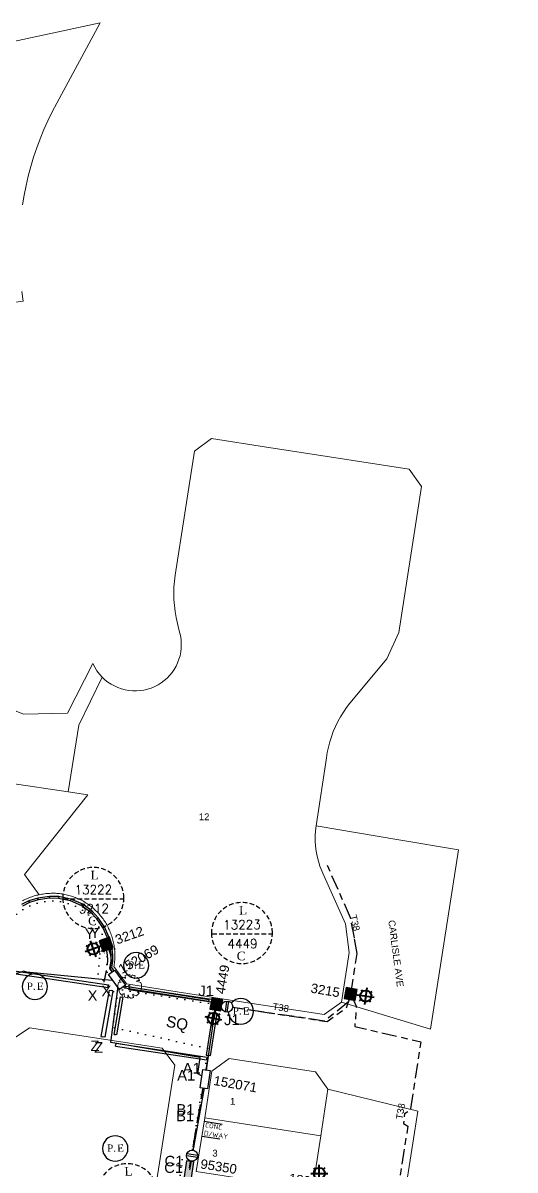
# Model space of a CAD drawing. Header units: metres. Extents: x -1 to 596445, y -2 to 12531291.
# Drawn here: x 298167.4 to 298298.1, y 6265436 to 6265740.6 of the extents above; entities that cross this region are included whole.
import ezdxf
from ezdxf.enums import TextEntityAlignment as Align

# ---------------------------------------------------------------- set-up
doc = ezdxf.new("R2010")
doc.units = ezdxf.units.M
for name, pattern in [('Cable Exist UG', [8.2, 4, -1.2, 1.8, -1.2]), ('Cable Remove', [2, 0, -2]), ('DASHED', [0.75, 0.5, -0.25]), ('HIDDEN2', [0.1875, 0.125, -0.0625]), ('IE Trench LV', [6.5, 5, -1.5]), ('IECLCHAINA', [8.2, 4, -1.2, 1.8, -1.2])]:
    doc.linetypes.add(name, pattern=pattern)
doc.layers.get('0').update_dxf_attribs({"color": 6})
doc.layers.add('Cadastre Land Parcels_SP_EXT', color=9, linetype='Continuous', lineweight=5)
doc.layers.add('Cadastre Roads_SP_EXT', color=9, linetype='Continuous', lineweight=5)
for name, color, linetype in [('Duct_SP_NEW', 2, 'Continuous'), ('Equip_LV_NEW', 2, 'Continuous'), ('Equip_SP_SL_EXT', 7, 'Continuous'), ('GIS_ERRORS', 1, 'DASHED'), ('Mains_LV_EXT', 7, 'Continuous'), ('Mains_LV_NEW_T84', 2, 'Continuous'), ('Mains_SL_EXT', 7, 'Continuous'), ('Notes', 7, 'Continuous'), ('Notes_LV_MISC', 7, 'Continuous'), ('Notes_SL_MISC', 7, 'Continuous'), ('Notes_SP_MISC', 7, 'Continuous'), ('SupportsUG_SP_LV_EXT', 7, 'Continuous'), ('SupportsUG_SP_LV_NEW', 2, 'Continuous'), ('SupportsUG_SP_LV_SL_EXT', 7, 'Continuous'), ('Trench_SP_NEW', 2, 'Continuous'), ('UG_Details_SP_MISC', 7, 'Continuous')]:
    doc.layers.add(name, color=color, linetype=linetype)
doc.styles.add('AR12', font='Simplex')
doc.styles.add('COLUMN_LABEL', font='arial.ttf')
doc.styles.add('iecARIAL', font='arial.ttf', dxfattribs={"height": 2})
doc.styles.add('iecNAME', font='times.ttf')
doc.styles.add('IECSYMBOL1', font='isocp.shx')
doc.styles.add('ITALICT', font='ITALICT')
doc.styles.add('POLE_LABEL', font='arial.ttf')
doc.styles.get("Standard").update_dxf_attribs({"font": 'arial.ttf'})
doc.linetypes.add('Cable New UG', pattern='A,7,-0.25,["x",Standard,S=2,R=0,X=0.2,Y=-0.8],-2.1', length=9.35)
doc.linetypes.add('Cable V', pattern='A,7.2,-0.45,["V",Standard,S=1.5,R=0,X=0,Y=-0.7],-1.8', length=9.45)

# ---------------------------------------------------------------- blocks, each defined once
blk = doc.blocks.new('COLUMN_EXT')
blk.add_hatch(color=256).paths.add_polyline_path([(-1.49, 1.48), (-1.49, -1.49), (1.48, -1.49), (1.48, 1.48)])
blk.add_lwpolyline([(-1.49, -1.49), (1.48, -1.49), (1.48, 1.48), (-1.49, 1.48)], close=True)
for tag, height, style, flags, p in [('ASSET_NUM', 2.5, 'COLUMN_LABEL', 8, (2, 2)), ('STRUCTURE_PLANT_NUMBER', 0.2, 'POLE_LABEL', 9, (1.81, 0.03)), ('STREET_CODE', 0.2, 'COLUMN_LABEL', 9, (1.81, -0.2))]:
    blk.add_attdef(tag, text='', height=height, dxfattribs=dict(style=style, flags=flags)).set_placement(p, align=Align.MIDDLE_LEFT)
at = {"flags": 1}
blk.add_attdef('Z', (1.81, -2.35), '', height=0.2, dxfattribs=at)
at = {"flags": 9}
for tag, p in [('COLUMN_TYPE', (1.81, -0.4)), ('OWNED_BY', (1.81, -0.6)), ('STATE', (1.81, -0.8)), ('USAGE', (1.81, -1)), ('STREETNAME', (1.81, -1.6)), ('SUBURB', (1.81, -1.8)), ('LEGEND', (1.81, -1.2)), ('LOCATION', (1.81, -1.4)), ('NOTES', (1.81, -2))]:
    blk.add_attdef(tag, text='', height=0.2, dxfattribs=at).set_placement(p, align=Align.MIDDLE_LEFT)
blk = doc.blocks.new('PILLAR_EXT')
blk.add_hatch(color=256).paths.add_polyline_path([(-2.475, 0.99), (-2.475, -0.99), (2.475, -0.99), (2.475, 0.99)])
blk.add_lwpolyline([(-2.475, -0.99), (2.475, -0.99), (2.475, 0.99), (-2.475, 0.99)], close=True)
at = {"style": 'iecARIAL', "flags": 8}
blk.add_attdef('ASSET_NUM', (1.5, 3.5), '', height=2.5, dxfattribs=at)
for tag, p, flags in [('OWNED_BY', (0, -0.2), 9), ('STATE', (0, -0.4), 9), ('SUPPORT_TYPE', (0, -0.6), 9), ('STREETNAME', (0, -1.8), 9), ('SUBURB', (0, -2), 1), ('USAGE', (0, -0.8), 9), ('LEGEND', (0, -1), 9), ('LOCATION', (0, -1.2), 9), ('NOTES', (0, -1.4), 9), ('PARENT', (0, -1.6), 9)]:
    blk.add_attdef(tag, p, '', height=0.2, dxfattribs=dict(flags=flags))
blk = doc.blocks.new('SL_LANTERN_EXT')
at = {"lineweight": 40}
for p, q in [((0, 1.97), (0, 6.47)), ((-2.25, 4.22), (2.25, 4.22)), ((-1.46, 5.68), (-1.06, 5.28)), ((-1.46, 2.76), (-1.06, 3.16)), ((1.46, 5.68), (1.06, 5.28)), ((1.46, 2.76), (1.06, 3.16)), ((0, 0), (0, 2.72))]:
    blk.add_line(p, q, dxfattribs=at)
blk.add_circle((0, 4.22), 1.5, dxfattribs=at)
at = {"style": 'iecARIAL', "flags": 8}
blk.add_attdef('ASSET_NUM', (1.5, 1.5), '', height=2.5, dxfattribs=at)
for tag, p, height, flags in [('OPERATING_VOLTAGE', (0.98, -1.65), 0.2, 9), ('ORIENTATION', (0.98, -1.85), 0.2, 9), ('OWNED_BY', (0.98, -2.05), 0.2, 9), ('STATE', (0.98, -2.25), 0.2, 9), ('CONSTRUCTED_VOLTAGE', (0.98, -0.65), 0.2, 9), ('CONTROL_TYPE', (0.98, -0.85), 0.2, 9), ('LANTERN_PURPOSE', (0.98, -1.05), 0.2, 9), ('LANTERN_TYPE', (0.98, -1.25), 0.2, 9), ('NO_PHASES', (0.98, -1.45), 0.2, 9), ('USAGE', (0.98, -2.45), 0.2, 9), ('CEXIST', (0.98, -2.65), 0.2, 9), ('CNEW', (0.98, -2.85), 0.2, 9), ('CNUMBER', (0.98, -3.05), 0.2, 9), ('LNUMBER', (2.18, -3.25), 2.5, 8), ('CREMOVE', (0.98, -3.25), 0.2, 9), ('CREPLACE', (0.98, -3.45), 0.2, 9), ('LKINGHEIGHT', (0.98, -3.65), 0.2, 9), ('LBRACKET', (0.98, -3.85), 0.2, 9), ('LBRACKETVOCAB', (0.98, -4.05), 0.2, 9), ('LCATEGORY', (0.98, -4.25), 0.2, 9), ('LCHARGE1', (0.98, -4.45), 0.2, 9), ('LCHARGE1PERCENT', (0.98, -4.65), 0.2, 9), ('LCHARGE2', (0.98, -4.85), 0.2, 9), ('LCHARGE2PERCENT', (0.98, -5.05), 0.2, 9), ('LCHARGE3', (0.98, -5.25), 0.2, 9), ('LCHARGE3PERCENT', (0.98, -5.45), 0.2, 9), ('LEXIST', (0.98, -5.65), 0.2, 9), ('LLAMP', (0.98, -5.85), 0.2, 9), ('LLAMPVOCAB', (0.98, -6.05), 0.2, 9), ('LMAST', (0.98, -6.25), 0.2, 9), ('STREETNAME', (0.98, -9.25), 0.2, 9), ('LMASTVOCAB', (0.98, -6.45), 0.2, 9), ('LNEW', (0.98, -6.65), 0.2, 9), ('LANTNUMBER', (0.98, -6.85), 0.2, 9), ('LOUTREACH', (0.98, -7.25), 0.2, 9), ('LOUTREACHVOCAB', (0.98, -7.45), 0.2, 9), ('LRATECODE', (0.98, -7.65), 0.2, 9), ('LREMOVE', (0.98, -7.85), 0.2, 9), ('LREPLACE', (0.98, -8.05), 0.2, 9), ('LTYPE', (0.98, -8.25), 0.2, 9), ('LTYPEVOCAB', (0.98, -8.45), 0.2, 9), ('LEGEND', (0.98, -8.65), 0.2, 9), ('LOCATION', (0.98, -8.85), 0.2, 9), ('NOTES', (0.98, -9.05), 0.2, 9), ('SUBURB', (0.98, -9.45), 0.2, 1)]:
    blk.add_attdef(tag, p, '', height=height, dxfattribs=dict(flags=flags))
blk = doc.blocks.new('*U185')
at = {"lineweight": 40}
for p, q in [((-2.71, -3.34), (-4.2, 0.91)), ((-2.56, 0.65), (-2.8, 0.14)), ((0, 0), (-2.04, -0.72)), ((-1.33, -0.47), (-5.58, -1.96)), ((-5.31, -0.32), (-4.81, -0.56)), ((-4.35, -3.07), (-4.1, -2.57)), ((-1.59, -2.11), (-2.1, -1.86))]:
    blk.add_line(p, q, dxfattribs=at)
blk.add_circle((-3.45, -1.21), 1.5, dxfattribs=at)
at = {"style": 'iecARIAL', "flags": 8}
blk.add_attdef('ASSET_NUM', (1.5, 1.5), '', height=2.5, dxfattribs=at)
for tag, p, height, flags in [('OPERATING_VOLTAGE', (0.98, -1.65), 0.2, 9), ('ORIENTATION', (0.98, -1.85), 0.2, 9), ('OWNED_BY', (0.98, -2.05), 0.2, 9), ('STATE', (0.98, -2.25), 0.2, 9), ('CONSTRUCTED_VOLTAGE', (0.98, -0.65), 0.2, 9), ('CONTROL_TYPE', (0.98, -0.85), 0.2, 9), ('LANTERN_PURPOSE', (0.98, -1.05), 0.2, 9), ('LANTERN_TYPE', (0.98, -1.25), 0.2, 9), ('NO_PHASES', (0.98, -1.45), 0.2, 9), ('USAGE', (0.98, -2.45), 0.2, 9), ('CEXIST', (0.98, -2.65), 0.2, 9), ('CNEW', (0.98, -2.85), 0.2, 9), ('CNUMBER', (0.98, -3.05), 0.2, 9), ('LNUMBER', (2.18, -3.25), 2.5, 8), ('CREMOVE', (0.98, -3.25), 0.2, 9), ('CREPLACE', (0.98, -3.45), 0.2, 9), ('LKINGHEIGHT', (0.98, -3.65), 0.2, 9), ('LBRACKET', (0.98, -3.85), 0.2, 9), ('LBRACKETVOCAB', (0.98, -4.05), 0.2, 9), ('LCATEGORY', (0.98, -4.25), 0.2, 9), ('LCHARGE1', (0.98, -4.45), 0.2, 9), ('LCHARGE1PERCENT', (0.98, -4.65), 0.2, 9), ('LCHARGE2', (0.98, -4.85), 0.2, 9), ('LCHARGE2PERCENT', (0.98, -5.05), 0.2, 9), ('LCHARGE3', (0.98, -5.25), 0.2, 9), ('LCHARGE3PERCENT', (0.98, -5.45), 0.2, 9), ('LEXIST', (0.98, -5.65), 0.2, 9), ('LLAMP', (0.98, -5.85), 0.2, 9), ('LLAMPVOCAB', (0.98, -6.05), 0.2, 9), ('LMAST', (0.98, -6.25), 0.2, 9), ('STREETNAME', (0.98, -9.25), 0.2, 9), ('LMASTVOCAB', (0.98, -6.45), 0.2, 9), ('LNEW', (0.98, -6.65), 0.2, 9), ('LANTNUMBER', (0.98, -6.85), 0.2, 9), ('LOUTREACH', (0.98, -7.25), 0.2, 9), ('LOUTREACHVOCAB', (0.98, -7.45), 0.2, 9), ('LRATECODE', (0.98, -7.65), 0.2, 9), ('LREMOVE', (0.98, -7.85), 0.2, 9), ('LREPLACE', (0.98, -8.05), 0.2, 9), ('LTYPE', (0.98, -8.25), 0.2, 9), ('LTYPEVOCAB', (0.98, -8.45), 0.2, 9), ('LEGEND', (0.98, -8.65), 0.2, 9), ('LOCATION', (0.98, -8.85), 0.2, 9), ('NOTES', (0.98, -9.05), 0.2, 9), ('SUBURB', (0.98, -9.45), 0.2, 1)]:
    blk.add_attdef(tag, p, '', height=height, dxfattribs=dict(flags=flags))
blk = doc.blocks.new('*U186')
at = {"lineweight": 40}
for p, q in [((0, 0), (-0.44, -2.23)), ((-1.88, -1.99), (-1.56, -2.46)), ((-0.29, -1.49), (-1.16, -5.91)), ((0.99, -2.55), (0.52, -2.87)), ((1.48, -4.13), (-2.93, -3.27)), ((-2.43, -4.85), (-1.97, -4.54)), ((0.43, -5.41), (0.11, -4.95))]:
    blk.add_line(p, q, dxfattribs=at)
blk.add_circle((-0.72, -3.7), 1.5, dxfattribs=at)
at = {"style": 'iecARIAL', "flags": 8}
blk.add_attdef('ASSET_NUM', (1.5, 1.5), '', height=2.5, dxfattribs=at)
for tag, p, height, flags in [('OPERATING_VOLTAGE', (0.98, -1.65), 0.2, 9), ('ORIENTATION', (0.98, -1.85), 0.2, 9), ('OWNED_BY', (0.98, -2.05), 0.2, 9), ('STATE', (0.98, -2.25), 0.2, 9), ('CONSTRUCTED_VOLTAGE', (0.98, -0.65), 0.2, 9), ('CONTROL_TYPE', (0.98, -0.85), 0.2, 9), ('LANTERN_PURPOSE', (0.98, -1.05), 0.2, 9), ('LANTERN_TYPE', (0.98, -1.25), 0.2, 9), ('NO_PHASES', (0.98, -1.45), 0.2, 9), ('USAGE', (0.98, -2.45), 0.2, 9), ('CEXIST', (0.98, -2.65), 0.2, 9), ('CNEW', (0.98, -2.85), 0.2, 9), ('CNUMBER', (0.98, -3.05), 0.2, 9), ('LNUMBER', (2.18, -3.25), 2.5, 8), ('CREMOVE', (0.98, -3.25), 0.2, 9), ('CREPLACE', (0.98, -3.45), 0.2, 9), ('LKINGHEIGHT', (0.98, -3.65), 0.2, 9), ('LBRACKET', (0.98, -3.85), 0.2, 9), ('LBRACKETVOCAB', (0.98, -4.05), 0.2, 9), ('LCATEGORY', (0.98, -4.25), 0.2, 9), ('LCHARGE1', (0.98, -4.45), 0.2, 9), ('LCHARGE1PERCENT', (0.98, -4.65), 0.2, 9), ('LCHARGE2', (0.98, -4.85), 0.2, 9), ('LCHARGE2PERCENT', (0.98, -5.05), 0.2, 9), ('LCHARGE3', (0.98, -5.25), 0.2, 9), ('LCHARGE3PERCENT', (0.98, -5.45), 0.2, 9), ('LEXIST', (0.98, -5.65), 0.2, 9), ('LLAMP', (0.98, -5.85), 0.2, 9), ('LLAMPVOCAB', (0.98, -6.05), 0.2, 9), ('LMAST', (0.98, -6.25), 0.2, 9), ('STREETNAME', (0.98, -9.25), 0.2, 9), ('LMASTVOCAB', (0.98, -6.45), 0.2, 9), ('LNEW', (0.98, -6.65), 0.2, 9), ('LANTNUMBER', (0.98, -6.85), 0.2, 9), ('LOUTREACH', (0.98, -7.25), 0.2, 9), ('LOUTREACHVOCAB', (0.98, -7.45), 0.2, 9), ('LRATECODE', (0.98, -7.65), 0.2, 9), ('LREMOVE', (0.98, -7.85), 0.2, 9), ('LREPLACE', (0.98, -8.05), 0.2, 9), ('LTYPE', (0.98, -8.25), 0.2, 9), ('LTYPEVOCAB', (0.98, -8.45), 0.2, 9), ('LEGEND', (0.98, -8.65), 0.2, 9), ('LOCATION', (0.98, -8.85), 0.2, 9), ('NOTES', (0.98, -9.05), 0.2, 9), ('SUBURB', (0.98, -9.45), 0.2, 1)]:
    blk.add_attdef(tag, p, '', height=height, dxfattribs=dict(flags=flags))
blk = doc.blocks.new('*U206')
at = {"lineweight": 40}
for p, q in [((0, 0), (2.49, -0.35)), ((2.73, 1.09), (3.07, 0.64)), ((4.28, 1.67), (3.66, -2.79)), ((5.62, 0.68), (5.17, 0.35)), ((1.74, -0.24), (6.2, -0.87)), ((2.32, -1.8), (2.77, -1.46)), ((5.21, -2.2), (4.87, -1.75))]:
    blk.add_line(p, q, dxfattribs=at)
blk.add_circle((3.97, -0.56), 1.5, dxfattribs=at)
at = {"style": 'iecARIAL', "flags": 8}
blk.add_attdef('ASSET_NUM', (1.5, 1.5), '', height=2.5, dxfattribs=at)
for tag, p, height, flags in [('OPERATING_VOLTAGE', (0.98, -1.65), 0.2, 9), ('ORIENTATION', (0.98, -1.85), 0.2, 9), ('OWNED_BY', (0.98, -2.05), 0.2, 9), ('STATE', (0.98, -2.25), 0.2, 9), ('CONSTRUCTED_VOLTAGE', (0.98, -0.65), 0.2, 9), ('CONTROL_TYPE', (0.98, -0.85), 0.2, 9), ('LANTERN_PURPOSE', (0.98, -1.05), 0.2, 9), ('LANTERN_TYPE', (0.98, -1.25), 0.2, 9), ('NO_PHASES', (0.98, -1.45), 0.2, 9), ('USAGE', (0.98, -2.45), 0.2, 9), ('CEXIST', (0.98, -2.65), 0.2, 9), ('CNEW', (0.98, -2.85), 0.2, 9), ('CNUMBER', (0.98, -3.05), 0.2, 9), ('LNUMBER', (2.18, -3.25), 2.5, 8), ('CREMOVE', (0.98, -3.25), 0.2, 9), ('CREPLACE', (0.98, -3.45), 0.2, 9), ('LKINGHEIGHT', (0.98, -3.65), 0.2, 9), ('LBRACKET', (0.98, -3.85), 0.2, 9), ('LBRACKETVOCAB', (0.98, -4.05), 0.2, 9), ('LCATEGORY', (0.98, -4.25), 0.2, 9), ('LCHARGE1', (0.98, -4.45), 0.2, 9), ('LCHARGE1PERCENT', (0.98, -4.65), 0.2, 9), ('LCHARGE2', (0.98, -4.85), 0.2, 9), ('LCHARGE2PERCENT', (0.98, -5.05), 0.2, 9), ('LCHARGE3', (0.98, -5.25), 0.2, 9), ('LCHARGE3PERCENT', (0.98, -5.45), 0.2, 9), ('LEXIST', (0.98, -5.65), 0.2, 9), ('LLAMP', (0.98, -5.85), 0.2, 9), ('LLAMPVOCAB', (0.98, -6.05), 0.2, 9), ('LMAST', (0.98, -6.25), 0.2, 9), ('STREETNAME', (0.98, -9.25), 0.2, 9), ('LMASTVOCAB', (0.98, -6.45), 0.2, 9), ('LNEW', (0.98, -6.65), 0.2, 9), ('LANTNUMBER', (0.98, -6.85), 0.2, 9), ('LOUTREACH', (0.98, -7.25), 0.2, 9), ('LOUTREACHVOCAB', (0.98, -7.45), 0.2, 9), ('LRATECODE', (0.98, -7.65), 0.2, 9), ('LREMOVE', (0.98, -7.85), 0.2, 9), ('LREPLACE', (0.98, -8.05), 0.2, 9), ('LTYPE', (0.98, -8.25), 0.2, 9), ('LTYPEVOCAB', (0.98, -8.45), 0.2, 9), ('LEGEND', (0.98, -8.65), 0.2, 9), ('LOCATION', (0.98, -8.85), 0.2, 9), ('NOTES', (0.98, -9.05), 0.2, 9), ('SUBURB', (0.98, -9.45), 0.2, 1)]:
    blk.add_attdef(tag, p, '', height=height, dxfattribs=dict(flags=flags))
blk = doc.blocks.new('PILLAR_NEW')
blk.add_wipeout([(-2.47, 0.99), (2.47, 0.99), (2.47, -0.99), (-2.47, -0.99)])
at = {"lineweight": -3}
blk.add_lwpolyline([(-2.47, 0.99), (2.47, 0.99), (2.47, -0.99), (-2.47, -0.99)], close=True, dxfattribs=at)
for tag, height, flags, p in [('ASSET_NUM', 2.5, 8, (2, 4)), ('STREET_CODE', 0.2, 9, (1.5, 2)), ('OWNED_BY', 0.2, 9, (1.5, 1.8)), ('OPERATED_BY', 0.2, 9, (1.5, 1.6)), ('STATE', 0.2, 9, (1.5, 1.2)), ('SUPPORT_TYPE', 0.2, 9, (1.5, 1)), ('SUBURB', 0.2, 9, (1.5, 0.2)), ('STREETNAME', 0.2, 9, (1.5, 0)), ('MAINTAINED_BY', 0.2, 9, (1.5, 1.4)), ('USAGE', 0.2, 9, (1.5, 0.8)), ('LEGEND', 0.2, 9, (1.5, 0.6)), ('PARENT', 0.2, 9, (1.5, 0.4)), ('Z', 0.2, 1, (1.5, -0.6)), ('LOCATION', 0.2, 9, (1.5, -0.2)), ('NOTES', 0.2, 9, (1.5, -0.4))]:
    blk.add_attdef(tag, text='', height=height, dxfattribs=dict(flags=flags)).set_placement(p, align=Align.MIDDLE_LEFT)
blk = doc.blocks.new('*U208')
for tag, flags, p in [('ACTUAL_STATUS', 9, (1.5, 0)), ('CONSTRUCTED_VOLTAGE', 9, (1.5, -0.2)), ('OPERATING_VOLTAGE', 9, (1.5, -0.6)), ('ORIENTATION', 9, (1.5, -0.8)), ('STATE', 9, (1.5, -1)), ('SWITCH_TYPE', 9, (1.5, -1.2)), ('OWNED_BY', 9, (1.5, -1.8)), ('OPERATED_BY', 9, (1.5, -2)), ('TYPE', 9, (1.5, -2.6)), ('Z', 1, (1.5, -2.8)), ('NO_PHASES', 9, (1.5, -0.4)), ('USAGE', 9, (1.5, -1.4)), ('NOTES', 9, (1.5, -1.6)), ('MAINTAINED_BY', 9, (1.5, -2.2)), ('NUMBER_OF_PHASES', 9, (1.5, -2.4))]:
    blk.add_attdef(tag, text='', height=0.2, dxfattribs=dict(flags=flags)).set_placement(p, align=Align.MIDDLE_LEFT)
blk.add_wipeout([(-1.06, 6.46), (-1.18, 6.32), (-1.29, 6.16), (-1.37, 5.99), (-1.43, 5.82), (-1.48, 5.63), (-1.49, 5.45), (-1.49, 5.26), (-1.46, 5.07), (-1.41, 4.89), (-1.33, 4.72), (-1.24, 4.56), (-1.12, 4.41), (-0.99, 4.28), (-0.84, 4.16), (-0.68, 4.07), (-0.51, 3.99), (-0.33, 3.94), (-0.14, 3.91), (0.05, 3.91), (0.23, 3.92), (0.42, 3.97), (0.59, 4.03), (0.76, 4.11), (0.92, 4.22), (1.06, 4.34), (1.18, 4.48), (1.29, 4.64), (1.37, 4.81), (1.43, 4.98), (1.48, 5.17), (1.49, 5.35), (1.49, 5.54), (1.46, 5.73), (1.41, 5.91), (1.33, 6.08), (1.24, 6.24), (1.12, 6.39), (0.99, 6.52), (0.84, 6.64), (0.68, 6.73), (0.51, 6.81), (0.33, 6.86), (0.14, 6.89), (-0.05, 6.89), (-0.23, 6.88), (-0.42, 6.83), (-0.59, 6.77), (-0.76, 6.69), (-0.92, 6.58)])
for p, q in [((-0.25, 3.92), (-0.25, 6.88)), ((0.25, 3.92), (0.25, 6.88))]:
    blk.add_line(p, q)
blk.add_circle((0, 5.4), 1.5)
blk = doc.blocks.new('Err_Circle')
at = {"color": 1}
blk.add_circle((0, 0), 1, dxfattribs=at)
for tag, p in [('ERR_TYPE', (-1.14, -2.45)), ('ERR_NUMBER', (-1.12, -1.55))]:
    blk.add_attdef(tag, p, '', height=0.5, dxfattribs=at)
blk = doc.blocks.new('TREE5')
for p, q in [((-5.82, 1.84), (-4.43, 2)), ((-5.45, 2.55), (-5.45, 2.55)), ((-4.43, 2), (-5.45, 2.55))]:
    blk.add_line(p, q)
blk.add_circle((-0.14, -0.02), 0.451)
for centre, radius, start, end in [((0.17, -0.24), 6.34, 160.84261, 187.275), ((0.17, -0.24), 6.22, 126.07508, 153.62454), ((-3.93, 2.18), 2.65, 48.52033, 80.51513), ((0.17, -0.24), 6.29, 89.33215, 114.38564), ((-3.58, 4.44), 1.54, 343.65549, 39.76), ((-1.8, 5.03), 2.28, 352.07749, 26.61284), ((-0.73, 6.68), 2.38, 304.18683, 338.5411), ((0.17, -0.24), 6.27, 62.87665, 77.70213), ((1.21, 5.35), 1.82, 315.84539, 359.76505), ((-2.62, 22.51), 19.28, 285.43975, 290.70994), ((5.13, 0.24), 2.76, 83.53226, 121.6544), ((11.59, 24.42), 23.21, 250.08649, 256.34511), ((0.17, -0.24), 6.18, 31.40984, 49.47525), ((0.17, -0.24), 6.3, 340.33073, 19.42997), ((-6.94, -11.4), 10.4, 77.37282, 85.46489), ((0.21, -6.18), 6.93, 134.77817, 147.33147), ((0.17, -0.24), 6.19, 200.8103, 231.43916), ((-2.7, -4.95), 1.03, 97.74104, 188.81075), ((-15.69, -6.41), 13.08, 2.94646, 10.92381), ((0.17, -0.24), 6.16, 243.14983, 261.83562), ((1.74, -5.5), 2.6, 160.60085, 199.39915), ((1.45, -4.49), 2.1, 186.19115, 248.49517), ((0.17, -0.24), 6.23, 274.72362, 290.3277), ((3.76, -4.72), 1.93, 170.63138, 220.62782), ((4.11, -1.67), 3.55, 230.45823, 263.10928), ((0.17, -0.24), 6.07, 305.39404, 326.24638), ((4.49, 5.21), 7.74, 266.7455, 282.01463), ((0.26, -7.73), 6.44, 39.65359, 53.99299)]:
    blk.add_arc(centre, radius, start, end)

msp = doc.modelspace()

# ---------------------------------------------------------------- linework, layer by layer
at = {"layer": 'Cadastre Land Parcels_SP_EXT', "linetype": 'Continuous'}
for points in [[(298167.29, 6265692.37), (298167.72, 6265694.92), (298168.23, 6265697.46), (298168.83, 6265699.99), (298169.5, 6265702.5), (298170.25, 6265704.98), (298171.09, 6265707.45), (298172, 6265709.89), (298172.98, 6265712.31), (298174.05, 6265714.69), (298175.19, 6265717.04), (298176.4, 6265719.36), (298187.88, 6265740.65), (298144.27, 6265731.28)], [(298155.2, 6265665.12), (298167.5, 6265666.79), (298167.11, 6265669.32)], [(298167.29, 6265507.53), (298167.59, 6265507.69), (298167.88, 6265507.84), (298168.19, 6265507.98), (298168.49, 6265508.12), (298168.8, 6265508.26), (298169.11, 6265508.38), (298169.42, 6265508.5), (298169.74, 6265508.61), (298170.06, 6265508.71), (298170.38, 6265508.81), (298170.71, 6265508.9), (298171.04, 6265508.98), (298171.37, 6265509.05), (298171.7, 6265509.12), (298167.85, 6265514.53), (298184.61, 6265535.66), (298179.42, 6265536.44), (298163.88, 6265538.79)], [(298199.82, 6265413.12), (298207.71, 6265463.84), (298204.38, 6265468.41), (298204.38, 6265468.41), (298169.15, 6265473.78), (298164.56, 6265470.69), (298157.09, 6265420.03)]]:
    msp.add_lwpolyline(points, dxfattribs=at)
for points in [[(298264.03, 6265571.8), (298267.27, 6265578.76), (298273.3, 6265617.55), (298269.96, 6265622.12), (298247.68, 6265625.59), (298232.11, 6265628.01), (298217.49, 6265630.28), (298212.93, 6265626.94), (298207.81, 6265594.04), (298207.62, 6265592.43), (298207.51, 6265590.81), (298207.47, 6265589.19), (298207.51, 6265587.57), (298207.62, 6265585.95), (298207.81, 6265584.34), (298208.07, 6265582.73), (298208.41, 6265581.14), (298208.81, 6265579.57), (298209.1, 6265578.6), (298209.3, 6265577.61), (298209.43, 6265576.61), (298209.47, 6265575.6), (298209.43, 6265574.6), (298209.31, 6265573.6), (298209.12, 6265572.62), (298208.84, 6265571.66), (298208.49, 6265570.72), (298208.06, 6265569.82), (298207.56, 6265568.95), (298207, 6265568.13), (298206.36, 6265567.36), (298205.67, 6265566.65), (298204.92, 6265565.99), (298204.12, 6265565.4), (298203.28, 6265564.87), (298202.39, 6265564.41), (298201.47, 6265564.03), (298200.52, 6265563.73), (298199.55, 6265563.5), (298198.56, 6265563.35), (298197.56, 6265563.29), (298196.56, 6265563.3), (298195.56, 6265563.4), (298194.57, 6265563.58), (298193.6, 6265563.83), (298192.64, 6265564.16), (298191.72, 6265564.57), (298190.84, 6265565.05), (298189.99, 6265565.6), (298189.19, 6265566.22), (298188.44, 6265566.89), (298182.27, 6265554.18), (298179.42, 6265536.44), (298184.61, 6265535.66), (298167.85, 6265514.53), (298171.7, 6265509.12), (298172.05, 6265509.19), (298172.41, 6265509.26), (298172.77, 6265509.32), (298173.12, 6265509.37), (298173.48, 6265509.42), (298173.84, 6265509.45), (298174.21, 6265509.48), (298174.57, 6265509.5), (298174.93, 6265509.52), (298175.29, 6265509.52), (298175.66, 6265509.52), (298176.02, 6265509.51), (298176.38, 6265509.49), (298176.74, 6265509.46), (298177.1, 6265509.43), (298177.46, 6265509.39), (298177.82, 6265509.33), (298178.18, 6265509.27), (298178.54, 6265509.21), (298178.89, 6265509.13), (298179.24, 6265509.05), (298179.6, 6265508.96), (298179.95, 6265508.87), (298180.29, 6265508.76), (298180.64, 6265508.65), (298180.98, 6265508.53), (298181.32, 6265508.4), (298181.66, 6265508.26), (298181.99, 6265508.12), (298182.32, 6265507.97), (298182.65, 6265507.81), (298182.97, 6265507.65), (298183.29, 6265507.48), (298183.61, 6265507.3), (298183.92, 6265507.11), (298184.22, 6265506.92), (298184.53, 6265506.72), (298184.83, 6265506.52), (298185.12, 6265506.31), (298185.41, 6265506.09), (298185.69, 6265505.86), (298185.97, 6265505.63), (298186.25, 6265505.39), (298186.52, 6265505.15), (298186.78, 6265504.9), (298187.04, 6265504.65), (298187.29, 6265504.39), (298187.54, 6265504.12), (298187.78, 6265503.85), (298188.01, 6265503.57), (298188.24, 6265503.29), (298188.46, 6265503), (298188.68, 6265502.71), (298188.89, 6265502.42), (298189.09, 6265502.12), (298189.29, 6265501.81), (298189.48, 6265501.5), (298189.66, 6265501.19), (298189.84, 6265500.87), (298190.01, 6265500.55), (298190.17, 6265500.21), (298190.32, 6265499.88), (298190.47, 6265499.54), (298190.61, 6265499.2), (298190.74, 6265498.85), (298190.87, 6265498.51), (298190.98, 6265498.16), (298191.09, 6265497.81), (298191.19, 6265497.46), (298191.29, 6265497.1), (298191.38, 6265496.75), (298191.46, 6265496.39), (298191.53, 6265496.03), (298191.59, 6265495.68), (298191.65, 6265495.32), (298191.69, 6265494.96), (298191.73, 6265494.6), (298191.77, 6265494.24), (298191.79, 6265493.88), (298191.81, 6265493.52), (298191.81, 6265493.17), (298191.81, 6265492.81), (298191.81, 6265492.45), (298191.79, 6265492.09), (298191.77, 6265491.74), (298191.73, 6265491.38), (298191.69, 6265491.03), (298191.65, 6265490.68), (298191.59, 6265490.33), (298191.55, 6265490.04), (298194.89, 6265485.47), (298208.36, 6265483.38), (298224.82, 6265480.82), (298247.45, 6265477.3), (298252.01, 6265480.63), (298254.06, 6265493.78), (298253.09, 6265501.41), (298247.33, 6265514.22), (298246.76, 6265515.46), (298246.27, 6265516.73), (298245.86, 6265518.03), (298245.52, 6265519.34), (298245.28, 6265520.68), (298245.11, 6265522.03), (298245.03, 6265523.38), (298245.03, 6265524.74), (298245.12, 6265526.09), (298245.29, 6265527.44), (298248.03, 6265545.47), (298248.24, 6265546.89), (298248.53, 6265548.31), (298248.89, 6265549.71), (298249.32, 6265551.1), (298249.83, 6265552.46), (298250.4, 6265553.8), (298251.04, 6265555.11), (298251.75, 6265556.39), (298252.52, 6265557.64), (298253.35, 6265558.84), (298254.24, 6265560), (298264.03, 6265571.8)], [(298136.78, 6265569.62), (298134.87, 6265564.48), (298131.35, 6265555.05), (298163.88, 6265538.79), (298179.42, 6265536.44), (298182.27, 6265554.18), (298188.44, 6265566.89), (298187.73, 6265567.73), (298187.07, 6265568.62), (298186.48, 6265569.55), (298185.96, 6265570.53), (298179.23, 6265557.36), (298167.58, 6265557.1), (298136.78, 6265569.62)], [(298248.42, 6265457.52), (298245.09, 6265462.07), (298222.16, 6265465.64), (298217.59, 6265462.3), (298215.67, 6265449.92), (298246.5, 6265445.13), (298248.42, 6265457.52)], [(298246.5, 6265445.13), (298215.67, 6265449.92), (298213.45, 6265435.66), (298244.28, 6265430.86), (298246.5, 6265445.13)]]:
    msp.add_lwpolyline(points, close=True, dxfattribs=at)
at = {"layer": 'Cadastre Roads_SP_EXT', "linetype": 'Continuous'}
msp.add_lwpolyline([(298283.05, 6265521.04), (298267.23, 6265523.72), (298245.29, 6265527.44), (298245.12, 6265526.09), (298245.03, 6265524.74), (298245.03, 6265523.38), (298245.11, 6265522.03), (298245.28, 6265520.68), (298245.52, 6265519.34), (298245.86, 6265518.03), (298246.27, 6265516.73), (298246.76, 6265515.46), (298247.33, 6265514.22), (298253.09, 6265501.41), (298254.06, 6265493.78), (298252.01, 6265480.63), (298261.9, 6265477.6), (298275.63, 6265473.4), (298283.05, 6265521.04)], close=True, dxfattribs=at)
msp.add_lwpolyline([(298268.3, 6265426.25), (298271.37, 6265446.01), (298272.26, 6265451.7), (298260.33, 6265454.61), (298248.42, 6265457.52), (298246.5, 6265445.13), (298244.28, 6265430.86)], dxfattribs=at)
at = {"layer": 'Duct_SP_NEW'}
for p, q in [((298217.84, 6265477.85), (298216.06, 6265466.51)), ((298217.84, 6265477.85), (298218.35, 6265477.77)), ((298188.12, 6265471.5), (298188.63, 6265471.41)), ((298189.14, 6265471.32), (298188.63, 6265471.41)), ((298216.06, 6265466.51), (298216.57, 6265466.43)), ((298217.09, 6265466.35), (298216.57, 6265466.43))]:
    msp.add_line(p, q, dxfattribs=at)
at = {"layer": 'Mains_LV_EXT', "linetype": 'Cable Exist UG'}
for points in [[(298254.47, 6265482.77), (298256.2, 6265493.53), (298255.45, 6265497.66), (298254.41, 6265503.03), (298248.22, 6265517.02)], [(298224.3, 6265479), (298218.74, 6265479.98)]]:
    msp.add_lwpolyline(points, dxfattribs=at)
at = {"layer": 'Mains_LV_EXT', "linetype": 'Cable Remove', "flags": 128}
for points in [[(298189.13, 6265496.71), (298188.07, 6265499.86), (298186.37, 6265502.29), (298184.19, 6265504.41), (298181.27, 6265506.14), (298178.57, 6265507.13), (298176.24, 6265507.56), (298174.31, 6265507.54), (298171.87, 6265507.09), (298170.15, 6265506.6), (298168.55, 6265505.95), (298167.03, 6265505.06), (298165.32, 6265503.66), (298164.31, 6265502.63), (298163.36, 6265501.47), (298162.55, 6265500.17), (298162.09, 6265499.41), (298161.47, 6265497.84), (298161.11, 6265496.6), (298160.95, 6265495.91), (298160.48, 6265493.25), (298160.3, 6265491.54), (298159.97, 6265489.83)], [(298218.74, 6265479.98), (298193.67, 6265483.9), (298189.53, 6265488.88), (298189.82, 6265493.13), (298189.22, 6265495.93)]]:
    msp.add_lwpolyline(points, dxfattribs=at)
at = {"layer": 'Mains_LV_EXT', "linetype": 'Cable Exist UG', "flags": 128}
for points in [[(298254.47, 6265482.77), (298253.19, 6265478.91), (298248.17, 6265475.39), (298224.3, 6265479)], [(298254.47, 6265482.77), (298255.97, 6265479.35), (298255.52, 6265474.13), (298273.07, 6265470.1), (298270.28, 6265451.87), (298268.71, 6265450.94), (298268.47, 6265448.39), (298269.64, 6265447.7), (298266.72, 6265429.06), (298298.11, 6265424.41), (298298.04, 6265419.29)]]:
    msp.add_lwpolyline(points, dxfattribs=at)
at = {"layer": 'Mains_LV_NEW_T84', "color": 2, "linetype": 'Cable V', "flags": 128}
msp.add_lwpolyline([(298194.14, 6265484.75), (298190.56, 6265489.35), (298190.9, 6265491.55), (298190.78, 6265493.1), (298190.43, 6265494.16), (298189.58, 6265496.05)], dxfattribs=at)
at = {"layer": 'Mains_LV_NEW_T84', "color": 2, "linetype": 'Cable New UG', "flags": 128}
for points in [[(298159.03, 6265485.19), (298160.89, 6265485.39), (298161.71, 6265486.94), (298161.71, 6265486.94), (298161.71, 6265486.94), (298167.5, 6265488.85)], [(298215.81, 6265460.48), (298213.84, 6265461.61), (298214.44, 6265465.89), (298190.74, 6265469.87), (298192.91, 6265486.16), (298168.43, 6265488.61), (298167.5, 6265488.85)], [(298215.85, 6265460.65), (298218.54, 6265479.21)], [(298215.99, 6265460.34), (298211.65, 6265436.1)]]:
    msp.add_lwpolyline(points, dxfattribs=at)
at = {"layer": 'Mains_SL_EXT', "linetype": 'Cable Remove', "flags": 128}
msp.add_lwpolyline([(298189.54, 6265495.97), (298187.82, 6265493.44), (298187.82, 6265493.44), (298187.33, 6265487.91), (298192.43, 6265482.28), (298191.26, 6265473.91), (298191.26, 6265473.91), (298216.63, 6265468.35), (298212.29, 6265440.52), (298209.69, 6265438.84), (298209.08, 6265434.79), (298210.04, 6265433.66), (298208.73, 6265423.23), (298209.24, 6265421.53)], dxfattribs=at)
at = {"layer": 'Notes_SL_MISC', "linetype": 'HIDDEN2', "ltscale": 10}
for p, q in [((298178.16, 6265508.05), (298194.14, 6265508.05)), ((298217.63, 6265498.74), (298233.61, 6265498.74))]:
    msp.add_line(p, q, dxfattribs=at)
for points in [[(298178, 6265508.27, 1), (298194.2, 6265508.27, 1), (298178, 6265508.27)], [(298217.47, 6265498.97, 1), (298233.66, 6265498.97, 1), (298217.47, 6265498.97)], [(298187.02, 6265429.61, 1), (298203.21, 6265429.61, 1), (298187.02, 6265429.61)]]:
    msp.add_lwpolyline(points, format="xyb", dxfattribs=at)
at = {"layer": 'Notes_SL_MISC', "linetype": 'Continuous', "ltscale": 5, "elevation": -29.97}
for points in [[(298194.09, 6265490.38, 1), (298200.84, 6265490.38, 1), (298194.09, 6265490.38)], [(298167.2, 6265484.73, 1), (298173.95, 6265484.73, 1), (298167.2, 6265484.73)], [(298221.91, 6265478.16, 1), (298228.66, 6265478.16, 1), (298221.91, 6265478.16)], [(298188.54, 6265441.75, 1), (298195.29, 6265441.75, 1), (298188.54, 6265441.75)]]:
    msp.add_lwpolyline(points, format="xyb", dxfattribs=at)
at = {"layer": 'Notes_SP_MISC', "linetype": 'Continuous'}
for p, q in [((298215.52, 6265448.96), (298220.31, 6265448.25)), ((298214.91, 6265445.03), (298219.66, 6265444.32))]:
    msp.add_line(p, q, dxfattribs=at)
at = {"layer": 'Trench_SP_NEW', "linetype": 'IE Trench LV', "flags": 128}
for points in [[(298216.09, 6265462.6), (298216.66, 6265466.42)], [(298215.54, 6265459.86), (298211.54, 6265436.62)]]:
    msp.add_lwpolyline(points, dxfattribs=at)
at = {"layer": 'UG_Details_SP_MISC'}
for p, q in [((298168.95, 6265507.52), (298167.04, 6265506.51)), ((298169.13, 6265507.07), (298167.3, 6265506.1)), ((298171.33, 6265508.26), (298168.95, 6265507.52)), ((298168.95, 6265507.52), (298169.04, 6265507.3)), ((298169.13, 6265507.07), (298169.04, 6265507.3)), ((298171.43, 6265507.79), (298169.13, 6265507.07)), ((298174.47, 6265508.69), (298171.33, 6265508.26)), ((298171.33, 6265508.26), (298171.38, 6265508.03)), ((298171.43, 6265507.79), (298171.38, 6265508.03)), ((298174.49, 6265508.21), (298171.43, 6265507.79)), ((298176.95, 6265508.65), (298174.47, 6265508.69)), ((298174.47, 6265508.69), (298174.48, 6265508.45)), ((298174.49, 6265508.21), (298174.48, 6265508.45)), ((298176.89, 6265508.17), (298174.49, 6265508.21)), ((298176.89, 6265508.17), (298176.92, 6265508.41)), ((298180, 6265507.51), (298176.89, 6265508.17)), ((298176.95, 6265508.65), (298176.92, 6265508.41)), ((298180.15, 6265507.97), (298176.95, 6265508.65)), ((298180, 6265507.51), (298180.08, 6265507.74)), ((298183.03, 6265506.18), (298180, 6265507.51)), ((298180.15, 6265507.97), (298180.08, 6265507.74)), ((298183.27, 6265506.6), (298180.15, 6265507.97)), ((298183.03, 6265506.18), (298183.15, 6265506.39)), ((298185.43, 6265504.43), (298183.03, 6265506.18)), ((298183.27, 6265506.6), (298183.15, 6265506.39)), ((298185.75, 6265504.79), (298183.27, 6265506.6)), ((298185.43, 6265504.43), (298185.59, 6265504.61)), ((298187.05, 6265502.7), (298185.43, 6265504.43)), ((298185.75, 6265504.79), (298185.59, 6265504.61)), ((298187.42, 6265503), (298185.75, 6265504.79)), ((298187.42, 6265503), (298187.23, 6265502.85)), ((298189.07, 6265500.64), (298187.42, 6265503)), ((298187.05, 6265502.7), (298187.23, 6265502.85)), ((298188.64, 6265500.41), (298187.05, 6265502.7)), ((298188.64, 6265500.41), (298188.85, 6265500.52)), ((298189.82, 6265497.72), (298188.64, 6265500.41)), ((298189.07, 6265500.64), (298188.85, 6265500.52)), ((298190.26, 6265497.92), (298189.07, 6265500.64)), ((298189.82, 6265497.72), (298190.04, 6265497.82)), ((298190.26, 6265497.92), (298190.04, 6265497.82)), ((298190.22, 6265495.45), (298190.43, 6265495.55)), ((298190.66, 6265494.53), (298190.22, 6265495.45)), ((298190.65, 6265495.66), (298190.43, 6265495.55)), ((298191.13, 6265494.66), (298190.65, 6265495.66)), ((298190.66, 6265494.53), (298190.9, 6265494.6)), ((298190.8, 6265493.26), (298190.66, 6265494.53)), ((298191.13, 6265494.66), (298190.9, 6265494.6)), ((298191.28, 6265493.28), (298191.13, 6265494.66)), ((298190.51, 6265489.66), (298190.8, 6265491.45)), ((298190.8, 6265493.26), (298191.04, 6265493.27)), ((298190.8, 6265491.45), (298190.8, 6265493.26)), ((298190.8, 6265491.45), (298191.04, 6265491.43)), ((298191.01, 6265489.78), (298191.28, 6265491.41)), ((298191.28, 6265493.28), (298191.04, 6265493.27)), ((298191.28, 6265491.41), (298191.04, 6265491.43)), ((298191.28, 6265491.41), (298191.28, 6265493.28)), ((298190.51, 6265489.66), (298190.76, 6265489.72)), ((298194.48, 6265484.3), (298190.51, 6265489.66)), ((298191.01, 6265489.78), (298190.76, 6265489.72)), ((298194.74, 6265484.74), (298191.01, 6265489.78)), ((298194.74, 6265484.74), (298194.61, 6265484.52)), ((298216.81, 6265481.26), (298194.74, 6265484.74)), ((298191.64, 6265472.05), (298193.3, 6265482)), ((298192.35, 6265471.93), (298194.01, 6265481.89)), ((298193.3, 6265482), (298193.65, 6265481.95)), ((298194.01, 6265481.89), (298193.65, 6265481.95)), ((298194.48, 6265484.3), (298194.61, 6265484.52)), ((298216.74, 6265480.79), (298194.48, 6265484.3)), ((298216.74, 6265480.79), (298216.78, 6265481.03)), ((298216.81, 6265481.26), (298216.78, 6265481.03)), ((298219.75, 6265480.31), (298219.8, 6265480.67)), ((298219.85, 6265481.02), (298219.8, 6265480.67)), ((298191.64, 6265472.05), (298191.99, 6265471.99)), ((298192.35, 6265471.93), (298191.99, 6265471.99)), ((298192.1, 6265469.68), (298192.05, 6265469.32)), ((298192.1, 6265469.68), (298216.3, 6265465.99)), ((298192, 6265468.96), (298192.05, 6265469.32)), ((298192, 6265468.96), (298216.19, 6265465.28)), ((298216.19, 6265465.28), (298216.24, 6265465.64)), ((298216.3, 6265465.99), (298216.24, 6265465.64))]:
    msp.add_line(p, q, dxfattribs=at)
at = {"layer": 'UG_Details_SP_MISC', "color": 7, "linetype": 'Cable Exist UG', "flags": 128}
msp.add_lwpolyline([(298219.29, 6265479.89), (298247.51, 6265475.65), (298254.35, 6265481.15)], dxfattribs=at)

# ---------------------------------------------------------------- block references
at = {"layer": 'Equip_SP_SL_EXT'}
for name, p in [('*U185', (298189.54, 6265495.97)), ('*U206', (298254.47, 6265482.77)), ('*U186', (298218.74, 6265479.98))]:
    msp.add_blockref(name, p, dxfattribs=at)
ref = msp.add_blockref('SL_LANTERN_EXT', (298246.12, 6265430.91), dxfattribs=at)
ref.add_attrib('ASSET_NUM', '18063', dxfattribs={"layer": '0', "height": 2.5, "rotation": 351.0669, "style": 'iecARIAL'}).set_placement((298247.62, 6265432.41), align=Align.MIDDLE_RIGHT)
at = {"layer": 'SupportsUG_SP_LV_EXT'}
ref = msp.add_blockref('PILLAR_EXT', (298211.44, 6265435.91), dxfattribs=dict(at, rotation=261.4280528195089))
ref.add_attrib('ASSET_NUM', '95350', dxfattribs={"layer": '0', "height": 2.5, "rotation": 351.0669, "style": 'iecARIAL'}).set_placement((298214.79, 6265438.95), align=Align.TOP_LEFT)
at = {"layer": 'SupportsUG_SP_LV_SL_EXT'}
ref = msp.add_blockref('COLUMN_EXT', (298189.49, 6265495.96), dxfattribs=dict(at, rotation=109.1260641402911))
ref.add_attrib('ASSET_NUM', '3212', dxfattribs={"layer": '0', "height": 2.5, "rotation": 19.2344, "style": 'COLUMN_LABEL'}).set_placement((298191.61, 6265498.28), align=Align.TOP_LEFT)
ref = msp.add_blockref('COLUMN_EXT', (298218.74, 6265479.98), dxfattribs=dict(at, rotation=170.1449139718146))
ref.add_attrib('ASSET_NUM', '4449', dxfattribs={"layer": '0', "height": 2.5, "rotation": 80.2536, "style": 'COLUMN_LABEL'}).set_placement((298218.51, 6265483.04), align=Align.TOP_LEFT)
ref = msp.add_blockref('COLUMN_EXT', (298254.47, 6265482.77), dxfattribs=dict(at, rotation=260.3477961867741))
ref.add_attrib('ASSET_NUM', '3215', dxfattribs={"layer": '0', "height": 2.5, "rotation": 350.384, "style": 'COLUMN_LABEL'}).set_placement((298251.75, 6265484.35), align=Align.TOP_RIGHT)

# ---------------------------------------------------------------- texts
at = {"layer": 'Cadastre Land Parcels_SP_EXT'}
for s, p in [('12', (298214.12, 6265528.92)), ('1', (298222.41, 6265453.38)), ('3', (298217.71, 6265439.6))]:
    msp.add_text(s, height=1.8, dxfattribs=at).set_placement(p)
at = {"layer": 'Cadastre Roads_SP_EXT'}
msp.add_text('CARLISLE AVE', height=1.8, rotation=277.4412, dxfattribs=at).set_placement((298264.44, 6265502.29))
at = {"layer": 'Mains_LV_EXT'}
for rotation, p in [(283.2834, (298254.22, 6265503.57)), (350.6877, (298233.6, 6265478.63)), (80.2009, (298268.21, 6265449.33))]:
    msp.add_text('T38', height=1.8, rotation=rotation, dxfattribs=at).set_placement(p)
at = {"layer": 'Notes', "insert": (298207.75, 6265474.76), "char_height": 3, "attachment_point": 5, "rotation": 349.3045, "style": 'ITALICT'}
msp.add_mtext('{\\fStylus BT|b0|i0|c0|p34; SQ             }', dxfattribs=at)
at = {"layer": 'Notes_LV_MISC', "color": 2, "linetype": 'Cable New UG', "char_height": 2.8, "attachment_point": 1, "style": 'iecARIAL'}
for s, insert in [('Y', (298183.79, 6265500.22)), ('J1', (298213.99, 6265485.01)), ('Z', (298186.34, 6265469.99)), ('B1', (298208.18, 6265453.52))]:
    msp.add_mtext_dynamic_manual_height_columns(s, width=12.8604, gutter_width=10, heights=[2.8], dxfattribs=dict(at, insert=insert))
at = {"layer": 'Notes_SL_MISC', "linetype": 'IECLCHAINA', "lineweight": 0, "style": 'iecNAME'}
for s, height, p in [('L', 2.29, (298185.36, 6265513.19)), ('L', 2.29, (298224.83, 6265503.88)), ('C', 2.29, (298184.73, 6265501.03)), ('C', 2.29, (298224.2, 6265491.72)), ('P.', 1.91, (298195.34, 6265489.53, -29.97)), ('E', 1.91, (298198.01, 6265489.51, -29.97)), ('P.', 1.91, (298168.45, 6265483.88, -29.97)), ('E', 1.91, (298171.12, 6265483.87, -29.97)), ('P.', 1.91, (298223.16, 6265477.31, -29.97)), ('E', 1.91, (298225.83, 6265477.3, -29.97)), ('P.', 1.91, (298189.79, 6265440.9, -29.97)), ('E', 1.91, (298192.46, 6265440.89, -29.97)), ('L', 2.29, (298194.38, 6265434.53))]:
    msp.add_text(s, height=height, rotation=0.4193, dxfattribs=at).set_placement(p)
at = {"layer": 'Notes_SL_MISC', "lineweight": 0, "style": 'AR12', "width": 0.948629}
for s, p in [('13222', (298186.11, 6265508.52, 35.97)), ('3212', (298186.27, 6265503.48, 35.97)), ('13223', (298225.58, 6265499.22, 35.97)), ('4449', (298225.74, 6265494.17, 35.97))]:
    msp.add_text(s, height=2.454, rotation=0.3904, dxfattribs=at).set_placement(p, align=Align.BOTTOM_CENTER)
at = {"layer": 'Notes_SP_MISC', "color": 2, "linetype": 'Cable New UG', "char_height": 2.8, "attachment_point": 1, "style": 'iecARIAL'}
for s, insert in [('Y', (298185.23, 6265500.48)), ('X', (298184.59, 6265483.76)), ('Z', (298185.34, 6265470.41)), ('B1', (298208.09, 6265451.78))]:
    msp.add_mtext_dynamic_manual_height_columns(s, width=12.8604, gutter_width=10, heights=[2.8], dxfattribs=dict(at, insert=insert))
at = {"layer": 'Notes_SP_MISC', "color": 7, "insert": (298215.65, 6265446.95), "char_height": 1.3, "width": 98.3178, "attachment_point": 4, "rotation": 351.0317, "style": 'IECSYMBOL1'}
msp.add_mtext('CONC\\PD/WAY', dxfattribs=at)

# ---------------------------------------------------------------- next in the draw order: block references
at = {"layer": 'Equip_LV_NEW', "linetype": 'Cable Exist UG', "rotation": 80.92527001255299}
msp.add_blockref('*U208', (298217.66, 6265438.99), dxfattribs=at)
at = {"layer": 'SupportsUG_SP_LV_NEW'}
ref = msp.add_blockref('PILLAR_NEW', (298192.39, 6265486.52), dxfattribs=dict(at, rotation=305.5985783488719))
ref.add_attrib('ASSET_NUM', '152069', dxfattribs={"layer": '0', "height": 2.5, "rotation": 30}).set_placement((298193.06, 6265489.11), align=Align.MIDDLE_LEFT)
ref = msp.add_blockref('PILLAR_NEW', (298215.81, 6265460.14), dxfattribs=dict(at, rotation=81.44403457302695))
ref.add_attrib('ASSET_NUM', '152071', dxfattribs={"layer": '0', "height": 2.5, "rotation": 350}).set_placement((298218.09, 6265459.88), align=Align.MIDDLE_LEFT)

# ---------------------------------------------------------------- next in the draw order: linework, layer by layer
at = {"layer": 'Duct_SP_NEW'}
for p, q in [((298190.28, 6265483.79), (298188.12, 6265471.5)), ((298191.31, 6265483.61), (298189.14, 6265471.32)), ((298190.28, 6265483.79), (298190.8, 6265483.7)), ((298191.31, 6265483.61), (298190.8, 6265483.7))]:
    msp.add_line(p, q, dxfattribs=at)
at = {"layer": 'Trench_SP_NEW', "linetype": 'IE Trench LV'}
msp.add_spline([(298189.3, 6265495.48), (298189.79, 6265492.86), (298189.83, 6265491.32), (298189.62, 6265489.47), (298188.88, 6265485.96)], degree=3, dxfattribs=at)
at = {"layer": 'UG_Details_SP_MISC'}
for p, q in [((298163.21, 6265488.5), (298190, 6265484.53)), ((298163.31, 6265489.22), (298190.11, 6265485.24)), ((298190, 6265484.53), (298190.05, 6265484.89)), ((298190.11, 6265485.24), (298190.05, 6265484.89)), ((298195.66, 6265484.71), (298195.61, 6265484.35)), ((298195.66, 6265484.71), (298219.85, 6265481.02)), ((298195.55, 6265483.99), (298195.61, 6265484.35)), ((298195.55, 6265483.99), (298219.75, 6265480.31))]:
    msp.add_line(p, q, dxfattribs=at)

# ---------------------------------------------------------------- next in the draw order: block references
at = {"layer": 'Cadastre Land Parcels_SP_EXT', "color": 3, "linetype": 'Cable Exist UG', "xscale": 0.5, "yscale": 0.5, "zscale": 0.5}
msp.add_blockref('TREE5', (298195.67, 6265484.89), dxfattribs=at)
at = {"layer": 'GIS_ERRORS', "linetype": 'IE Trench LV'}
msp.add_blockref('Err_Circle', (298189.54, 6265495.97), dxfattribs=at).add_auto_attribs({'ERR_NUMBER': 'GIS_ERR_1', 'ERR_TYPE': 'P2'})

# ---------------------------------------------------------------- next in the draw order: texts
at = {"layer": 'Notes_LV_MISC', "color": 2, "linetype": 'Cable New UG', "char_height": 2.8, "attachment_point": 1, "style": 'iecARIAL'}
for s, insert in [('X', (298188.26, 6265484.98)), ('A1', (298208.38, 6265462.6)), ('C1', (298205.02, 6265439.8))]:
    msp.add_mtext_dynamic_manual_height_columns(s, width=12.8604, gutter_width=10, heights=[2.8], dxfattribs=dict(at, insert=insert))
at = {"layer": 'Notes_SP_MISC', "color": 2, "linetype": 'Cable New UG', "char_height": 2.8, "attachment_point": 1, "style": 'iecARIAL'}
for s, insert in [('A1', (298209.84, 6265464.46)), ('C1', (298204.93, 6265438.06))]:
    msp.add_mtext_dynamic_manual_height_columns(s, width=12.8604, gutter_width=10, heights=[2.8], dxfattribs=dict(at, insert=insert))

# ---------------------------------------------------------------- next in the draw order: block references
at = {"layer": 'Equip_LV_NEW', "linetype": 'Cable Exist UG', "rotation": 352.5567962099826}
msp.add_blockref('*U208', (298220.91, 6265474.06), dxfattribs=at)

# ---------------------------------------------------------------- next in the draw order: linework, layer by layer
at = {"layer": 'Duct_SP_NEW'}
for q in [(298217.09, 6265466.35), (298218.35, 6265477.77)]:
    msp.add_line((298218.87, 6265477.69), q, dxfattribs=at)

# ---------------------------------------------------------------- next in the draw order: texts
at = {"layer": 'Notes_SP_MISC', "color": 2, "linetype": 'Cable New UG', "insert": (298220.83, 6265477.3), "char_height": 2.8, "attachment_point": 1, "style": 'iecARIAL'}
msp.add_mtext_dynamic_manual_height_columns('J1', width=12.8604, gutter_width=10, heights=[2.8], dxfattribs=at)

doc.saveas('drawing.dxf')
